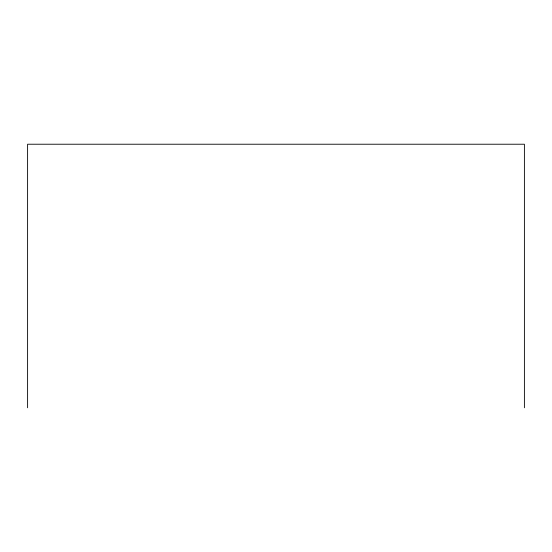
<?xml version="1.0" encoding="UTF-8"?>
<svg xmlns="http://www.w3.org/2000/svg" width="552" height="552" viewBox="0 0 552 552"><rect width="100%" height="100%" fill="white"/><g stroke="black" fill="none" stroke-linecap="round" stroke-linejoin="round"><path stroke-width="0.83" d="M524.4 407.776L524.4 144.224L27.6 144.224L27.6 407.776"/></g></svg>
